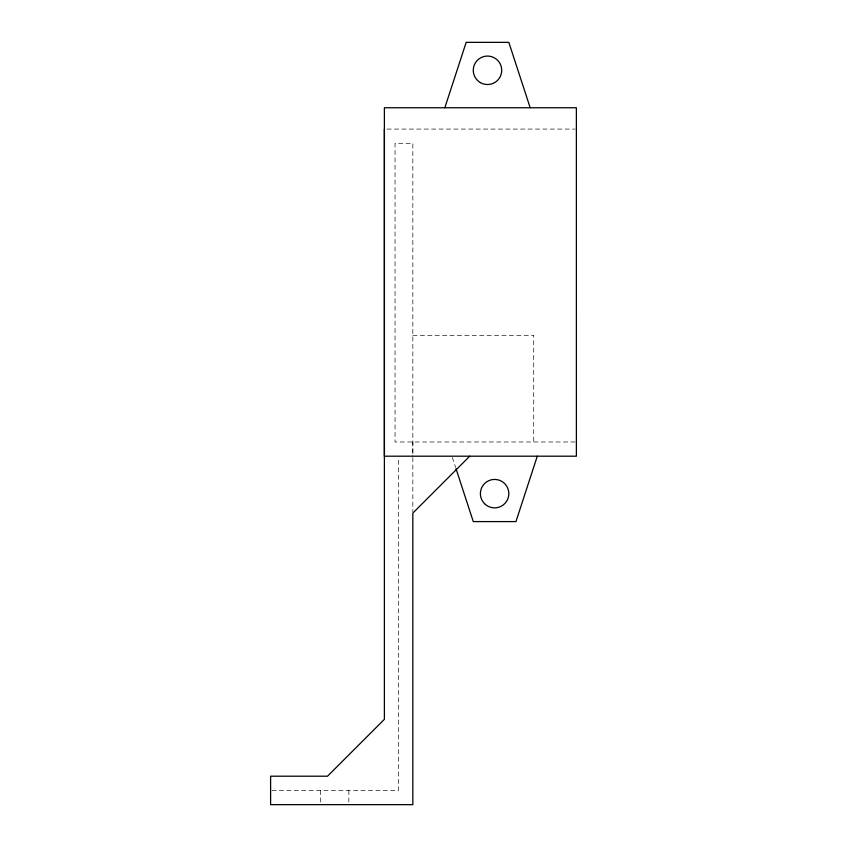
<?xml version="1.0" encoding="UTF-8"?>
<svg xmlns="http://www.w3.org/2000/svg" width="847" height="847" viewBox="0 0 847 847"><rect width="100%" height="100%" fill="white"/><g stroke="black" fill="none" stroke-linecap="round" stroke-linejoin="round"><path stroke-width="0.64" stroke-dasharray="4.24 3.18" d="M412.838 453.611L412.838 441.975M387.015 129.083L575.081 129.083M412.828 335.306L533.726 335.306L533.726 441.975M575.102 441.975L395.051 441.975L395.051 143.302L412.828 143.302L412.838 456.194M271.929 790.431L398.609 790.431L398.609 457.518M452.351 457.454L455.633 467.512M412.838 457.518L412.838 511.768M348.837 790.431L348.837 804.65M320.388 790.431L320.388 802.067"/><path stroke-width="1.27" d="M384.39 129.083L384.39 456.194L576.394 456.194L576.373 107.749L384.39 107.749L384.39 719.315L327.503 776.201L270.606 776.201L270.606 804.65L412.838 804.65L412.838 513.091L469.725 456.194M444.834 107.749L466.168 42.35L508.835 42.35L530.169 107.749M537.284 456.194L515.95 521.593L473.282 521.593L456.046 468.772M480.387 82.614A14.219 14.219 0 0 0 501.72 70.301A14.219 14.219 0 0 0 480.387 57.977A14.219 14.219 0 0 0 480.387 82.614M484.558 503.7A14.219 14.219 0 0 0 508.348 497.327A14.219 14.219 0 0 0 490.932 479.91A14.219 14.219 0 0 0 484.558 503.7"/></g></svg>
